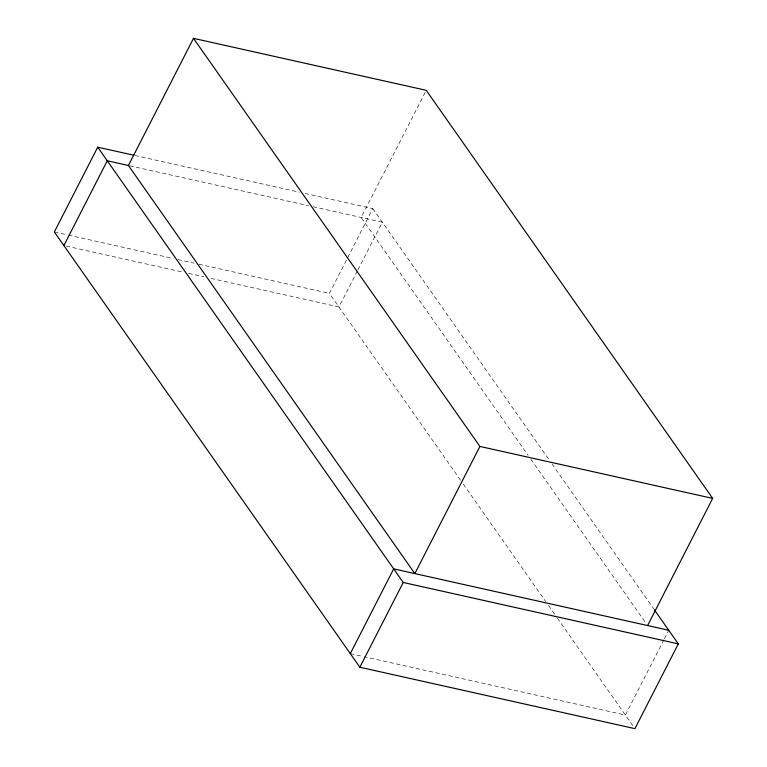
<?xml version="1.0" encoding="UTF-8"?>
<svg xmlns="http://www.w3.org/2000/svg" width="767" height="767" viewBox="0 0 767 767"><rect width="100%" height="100%" fill="white"/><g stroke="black" fill="none" stroke-linecap="round" stroke-linejoin="round"><path stroke-width="0.58" stroke-dasharray="3.83 2.88" d="M425.158 92.433L361.171 217.464L528.079 455.272M460.526 480.18L329.407 293.358L372.781 208.586L305.18 193.495M357.393 270.933L338.956 306.963L209.573 278.076M357.93 269.869L382.33 222.19L313.224 206.764M663.877 639.812L625.373 715.045L364.296 656.763M664.414 638.758L668.757 630.282M135.011 155.5L299.351 192.191M129.594 165.768L308.545 205.719M54.332 231.95L67.16 234.807M68.321 235.066L173.227 258.489M177.886 259.524L194.204 263.167M198.864 264.212L329.407 293.358M66.211 246.073L182.767 272.093M188.596 273.388L203.754 276.772M350.308 653.637L363.127 656.504M372.781 208.586L549.239 459.999M551.991 463.91L653.647 608.749M530.831 459.184L646.217 623.6M463.278 484.092L545.701 601.529M548.443 605.441L554.627 614.252M557.379 618.164L633.561 726.704"/><path stroke-width="1.15" d="M133.851 155.241L97.716 147.178L54.332 231.95L359.857 667.242L634.923 728.65L678.306 643.877L654.328 609.727M63.882 245.545L107.265 160.782L128.425 165.499L414.842 573.591L479.912 446.442L193.495 38.35L128.425 165.499M350.308 653.637L393.682 568.865L668.757 630.282M359.857 667.242L403.231 582.469L97.716 147.178M647.597 625.556L712.668 498.397L426.241 90.314L193.495 38.35M479.912 446.442L712.668 498.397M403.231 582.469L678.306 643.877"/></g></svg>
